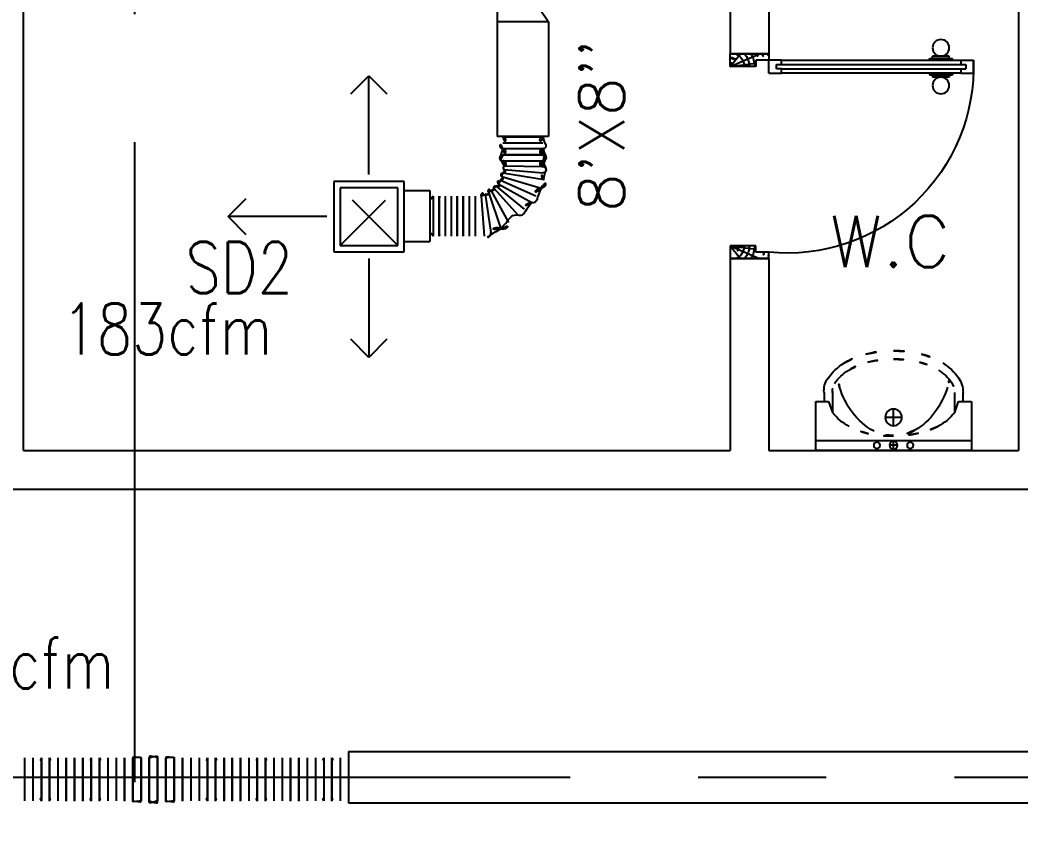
# Model space of a CAD drawing. Extents: x 417866230.2 to 417866327.8, y 43498045.5 to 43498135.4.
# Drawn here: x 417866270.148 to 417866274.053, y 43498110.931 to 43498114.079 of the extents above; entities that cross this region are included whole.
import ezdxf
from ezdxf.enums import TextEntityAlignment as Align

# ---------------------------------------------------------------- set-up
doc = ezdxf.new("R2010")
doc.units = 0
doc.header["$MEASUREMENT"] = 0
doc.linetypes.add('CENTERX2', pattern=[4, 2.5, -0.5, 0.5, -0.5])
doc.linetypes.add('HIDDEN', pattern=[0.375, 0.25, -0.125])
for name, color, linetype in [('AXES', 11, 'CENTERX2'), ('DOOR', 9, 'CONTINUOUS'), ('DUCT', 6, 'CONTINUOUS'), ('HAT', 12, 'CONTINUOUS'), ('M-AC-FLEX', 3, 'CONTINUOUS'), ('M-EGU.', 2, 'CONTINUOUS'), ('RM-NAME', 9, 'CONTINUOUS'), ('SCD', 2, 'CONTINUOUS'), ('SUNI-FUR', 9, 'CONTINUOUS'), ('WALL', 4, 'CONTINUOUS')]:
    doc.layers.add(name, color=color, linetype=linetype)
doc.styles.add('ROMANS', font='ROMANS.shx', dxfattribs={"width": 0.6})

# ---------------------------------------------------------------- blocks, each defined once
blk = doc.blocks.new('A$C3CD36B94')
at = {"layer": 'DOOR', "color": 0, "linetype": 'ByBlock'}
for p, q in [((105.9, 950.4), (55.9, 950.4)), ((55.9, 800.4), (55.9, 950.4)), ((105.9, 850.4), (105.9, 950.4)), ((805.9, 950.4), (855.9, 950.4)), ((805.9, 850.4), (805.9, 950.4)), ((855.9, 800.4), (855.9, 950.4)), ((855.9, 950.4), (855.9, 800.4)), ((80.9, 850.4), (105.9, 850.4)), ((80.9, 800.4), (80.9, 850.4)), ((830.9, 850.4), (805.9, 850.4)), ((830.9, 800.4), (830.9, 850.4)), ((55.9, 800.4), (80.9, 800.4)), ((130.9, 800.4), (80.9, 800.4)), ((80.9, 750.4), (80.9, 800.4)), ((130.9, 800.4), (130.9, 750.4)), ((855.9, 800.4), (830.9, 800.4)), ((97.9, 750.4), (80.9, 750.4)), ((113.9, 770.4), (97.9, 770.4)), ((97.9, 770.4), (97.9, 750.4)), ((113.9, 750.4), (113.9, 770.4)), ((130.9, 750.4), (113.9, 750.4)), ((64.7, 95.4), (64.7, 160.2)), ((73.7, 160.2), (64.7, 160.2)), ((73.7, 172.8), (73.7, 82.8)), ((80.9, 172.8), (73.7, 172.8)), ((73.7, 95.4), (73.7, 160.2)), ((130.9, 172.8), (138.1, 172.8)), ((138.1, 172.8), (138.1, 82.8)), ((138.1, 95.4), (138.1, 160.2)), ((138.1, 160.2), (147.1, 160.2)), ((147.1, 95.4), (147.1, 160.2)), ((73.7, 95.4), (64.7, 95.4)), ((80.9, 82.8), (73.7, 82.8)), ((130.9, 82.8), (138.1, 82.8)), ((138.1, 95.4), (147.1, 95.4)), ((80.9, 50.4), (80.9, 0.4)), ((80.9, 50.4), (97.9, 50.4)), ((97.9, 50.4), (97.9, 30.4)), ((113.9, 50.4), (113.9, 30.4)), ((113.9, 50.4), (130.9, 50.4)), ((130.9, 50.4), (130.9, 0.4)), ((130.9, 0.4), (80.9, 0.4)), ((80.9, 0.4), (130.9, 0.4)), ((97.9, 30.4), (113.9, 30.4))]:
    blk.add_line(p, q, dxfattribs=at)
at = {"layer": 'DOOR', "color": 9, "linetype": 'ByBlock'}
for p, q in [((105.9, 950.4), (55.9, 910.3)), ((105.9, 950.4), (55.9, 836.7)), ((105.9, 950.4), (92.6, 850.4)), ((805.9, 950.4), (819.3, 850.4)), ((805.9, 950.4), (855.9, 836.7)), ((805.9, 950.4), (855.9, 910.3))]:
    blk.add_line(p, q, dxfattribs=at)
at = {"layer": 'DOOR', "linetype": 'ByBlock'}
for p, q in [((80.9, 750.4), (80.9, 50.4)), ((97.9, 750.4), (97.9, 50.4)), ((113.9, 750.4), (113.9, 50.4)), ((130.9, 50.4), (130.9, 750.4))]:
    blk.add_line(p, q, dxfattribs=at)
at = {"layer": 'DOOR', "color": 0, "linetype": 'ByBlock'}
for centre in [(32.4, 127.8), (179.5, 127.8)]:
    blk.add_circle(centre, 32.4, dxfattribs=at)
at = {"layer": 'DOOR', "color": 9, "linetype": 'ByBlock'}
for centre, radius, start, end in [((105.9, 950.4), 34.4, 180, 270), ((105.9, 950.4), 14.4, 180, 270), ((805.9, 950.4), 34.4, 270, 0), ((805.9, 950.4), 14.4, 270, 0), ((105.9, 950.4), 54.4, 203.2074, 270), ((805.9, 950.4), 54.4, 270, 336.7926), ((105.9, 950.4), 74.4, 227.7764, 270), ((105.9, 950.4), 94.4, 238.0182, 270), ((805.9, 950.4), 74.4, 270, 312.2236), ((805.9, 950.4), 94.4, 270, 301.9818), ((105.9, 950.4), 114.4, 244.0838, 257.3774), ((105.9, 950.4), 134.4, 248.1598, 259.28), ((805.9, 950.4), 134.4, 280.72, 291.8402), ((105.9, 950.4), 154.4, 251.1053, 256.2858), ((805.9, 950.4), 154.4, 283.7142, 288.8947)]:
    blk.add_arc(centre, radius, start, end, dxfattribs=at)
at = {"layer": 'DOOR', "linetype": 'HIDDEN', "ltscale": 0.5}
blk.add_arc((105.9, 728.6), 728.6, 268.0335, 5.6617, dxfattribs=at)
blk = doc.blocks.new('RM1')
at = {"layer": 'RM-NAME', "style": 'ROMANS'}
for tag, p in [('ROOMNAME1', (0, 323.8)), ('ROOMNAME2', (0, 0))]:
    blk.add_attdef(tag, text='', height=200, dxfattribs=at).set_placement(p, align=Align.MIDDLE)
blk = doc.blocks.new('3')
at = {"layer": 'SUNI-FUR', "linetype": 'Continuous'}
for p, q in [((-0.3039, 0), (-0.3039, -0.1919)), ((0.3039, 0), (-0.3039, 0)), ((0.3039, -0.1919), (0.3039, 0)), ((0.3039, -0.039), (-0.3039, -0.039)), ((0.0156, -0.021), (-0.0155, -0.021)), ((0, -0.0055), (0, -0.0366)), ((0, -0.0975), (0, -0.1625)), ((-0.2537, -0.1919), (-0.2387, -0.1496)), ((-0.2389, -0.2275), (-0.2389, -0.15)), ((0.0325, -0.13), (-0.0325, -0.13)), ((0.2387, -0.1496), (0.2537, -0.1919)), ((0.2389, -0.15), (0.2389, -0.2275)), ((-0.3039, -0.1919), (-0.2537, -0.1919)), ((-0.2714, -0.2275), (-0.2714, -0.1919)), ((0.2537, -0.1919), (0.3039, -0.1919)), ((0.2714, -0.1919), (0.2714, -0.2275))]:
    blk.add_line(p, q, dxfattribs=at)
for centre, radius in [((-0.065, -0.021), 0.0124), ((0, -0.021), 0.0155), ((0.065, -0.021), 0.0124), ((0, -0.13), 0.0325)]:
    blk.add_circle(centre, radius, dxfattribs=at)
for centre, radius, start, end in [((-0.028, -0.3651), 0.3068, 103.0865, 118.1878), ((0.0537, -0.3121), 0.2697, 118.7422, 143.0578), ((-0.0078, -0.528), 0.4705, 89.0532, 100.9895), ((-0.012, -0.189), 0.1301, 84.8536, 119.4454), ((0.0031, -0.2275), 0.1682, 61.4441, 91.1678), ((0, -0.5271), 0.4694, 78.0637, 90), ((0.0338, -0.3673), 0.3061, 62.9623, 78.0637), ((-0.0851, -0.2667), 0.1932, 117.0377, 142.6695), ((-0.0403, -0.2967), 0.2498, 35.9608, 60.2764), ((0.0851, -0.2667), 0.1932, 37.3305, 62.9623), ((0.104, -0.3429), 0.3284, 144.0392, 163.2739), ((-0.104, -0.3429), 0.3284, 16.7261, 35.9608), ((-0.1911, -0.2352), 0.0807, 174.5539, 214.673), ((-0.1868, -0.2338), 0.0525, 173.0893, 213.2084), ((0.1708, -0.2275), 0.068, 325.327, 0), ((0.1708, -0.2275), 0.1005, 325.327, 0), ((-0.0828, -0.1603), 0.1798, 214.673, 239.0867), ((0.2045, -0.3731), 0.4333, 163.2739, 167.375), ((0.0893, -0.1711), 0.1672, 300.9133, 325.327), ((-0.2045, -0.3731), 0.4333, 12.7359, 16.7261), ((-0.0828, -0.1603), 0.2123, 214.673, 239.0867), ((0.0893, -0.1711), 0.1997, 300.9133, 325.327), ((-0.0354, -0.0811), 0.3046, 239.0867, 256.0699), ((-0.0354, -0.0811), 0.2721, 239.0867, 256.0699), ((0, 0.0617), 0.4192, 256.0699, 270), ((0, 0.0617), 0.4192, 270, 283.9301), ((0.0354, -0.0811), 0.2721, 283.9301, 300.9133), ((0.0354, -0.0811), 0.3046, 283.9301, 300.9133), ((0, 0.0617), 0.4517, 256.0699, 270), ((0, 0.0617), 0.4517, 270, 283.9301)]:
    blk.add_arc(centre, radius, start, end, dxfattribs=at)

msp = doc.modelspace()

# ---------------------------------------------------------------- linework, layer by layer
at = {"layer": 'AXES'}
for p, q in [((417866270.5969, 43498063.1021), (417866270.5969, 43498121.9221)), ((417866241.7969, 43498111.1221), (417866300.0369, 43498111.1221))]:
    msp.add_line(p, q, dxfattribs=at)
at = {"layer": 'DUCT'}
for p, q in [((417866272.0119, 43498115.237), (417866272.0119, 43498113.6247)), ((417866272.1369, 43498114.1841), (417866272.2119, 43498114.0719)), ((417866272.2119, 43498114.0719), (417866272.0119, 43498114.0719)), ((417866272.2119, 43498114.0719), (417866272.2119, 43498113.6247)), ((417866272.2119, 43498113.6247), (417866272.0119, 43498113.6247)), ((417866271.4317, 43498111.2221), (417866277.8441, 43498111.2221)), ((417866271.4317, 43498111.2221), (417866271.4317, 43498111.0221)), ((417866271.4317, 43498111.0221), (417866277.8441, 43498111.0221))]:
    msp.add_line(p, q, dxfattribs=at)
at = {"layer": 'M-AC-FLEX', "color": 11}
for p, q in [((417866272.0334, 43498113.623), (417866272.1905, 43498113.623)), ((417866272.0334, 43498113.5995), (417866272.1905, 43498113.5995)), ((417866272.1907, 43498113.5764), (417866272.0336, 43498113.5764)), ((417866272.0336, 43498113.553), (417866272.1907, 43498113.553)), ((417866272.1907, 43498113.553), (417866272.0336, 43498113.553)), ((417866272.0336, 43498113.5295), (417866272.1907, 43498113.5295)), ((417866272.0333, 43498113.4827), (417866272.1945, 43498113.4556)), ((417866272.0382, 43498113.495), (417866272.1907, 43498113.4826)), ((417866272.1907, 43498113.506), (417866272.0403, 43498113.5081)), ((417866272.0177, 43498113.4383), (417866272.1473, 43498113.3662)), ((417866272.0248, 43498113.4535), (417866272.1627, 43498113.3927)), ((417866272.0302, 43498113.4681), (417866272.1832, 43498113.4222)), ((417866271.9642, 43498113.3994), (417866271.9863, 43498113.2495)), ((417866271.9771, 43498113.4065), (417866272.0255, 43498113.2639)), ((417866271.9864, 43498113.4145), (417866272.0557, 43498113.2882)), ((417866271.9981, 43498113.4227), (417866272.0931, 43498113.3169)), ((417866272.0093, 43498113.4285), (417866272.1173, 43498113.3404)), ((417866271.7618, 43498113.3917), (417866271.7618, 43498113.2346)), ((417866271.7849, 43498113.3917), (417866271.7849, 43498113.2346)), ((417866271.7849, 43498113.3917), (417866271.7849, 43498113.2346)), ((417866271.7849, 43498113.2344), (417866271.7849, 43498113.3915)), ((417866271.7849, 43498113.2344), (417866271.7849, 43498113.3915)), ((417866271.8083, 43498113.3917), (417866271.8083, 43498113.2346)), ((417866271.8083, 43498113.3917), (417866271.8083, 43498113.2346)), ((417866271.8318, 43498113.3917), (417866271.8318, 43498113.2346)), ((417866271.8318, 43498113.3917), (417866271.8318, 43498113.2346)), ((417866271.8553, 43498113.3917), (417866271.8553, 43498113.2346)), ((417866271.8553, 43498113.2344), (417866271.8553, 43498113.3915)), ((417866271.8783, 43498113.3917), (417866271.8783, 43498113.2346)), ((417866271.8783, 43498113.2344), (417866271.8783, 43498113.3915)), ((417866271.9018, 43498113.3917), (417866271.9018, 43498113.2346)), ((417866271.9252, 43498113.3917), (417866271.9252, 43498113.2346)), ((417866271.9487, 43498113.3917), (417866271.9607, 43498113.2354)), ((417866270.1664, 43498111.197), (417866270.1664, 43498111.0289)), ((417866270.1664, 43498111.197), (417866270.1664, 43498111.0289)), ((417866270.199, 43498111.197), (417866270.199, 43498111.0289)), ((417866270.199, 43498111.197), (417866270.199, 43498111.0289)), ((417866270.2316, 43498111.197), (417866270.2316, 43498111.0289)), ((417866270.2316, 43498111.197), (417866270.2316, 43498111.0289)), ((417866270.2316, 43498111.0286), (417866270.2316, 43498111.1967)), ((417866270.2316, 43498111.0286), (417866270.2316, 43498111.1967)), ((417866270.2636, 43498111.197), (417866270.2636, 43498111.0289)), ((417866270.2636, 43498111.197), (417866270.2636, 43498111.0289)), ((417866270.2636, 43498111.0286), (417866270.2636, 43498111.1967)), ((417866270.2636, 43498111.0286), (417866270.2636, 43498111.1967)), ((417866270.2962, 43498111.197), (417866270.2962, 43498111.0289)), ((417866270.2962, 43498111.197), (417866270.2962, 43498111.0289)), ((417866270.3288, 43498111.197), (417866270.3288, 43498111.0289)), ((417866270.3288, 43498111.197), (417866270.3288, 43498111.0289)), ((417866270.3288, 43498111.197), (417866270.3288, 43498111.0289)), ((417866270.3288, 43498111.0286), (417866270.3288, 43498111.1967)), ((417866270.3614, 43498111.197), (417866270.3614, 43498111.0289)), ((417866270.3614, 43498111.197), (417866270.3614, 43498111.0289)), ((417866270.3614, 43498111.197), (417866270.3614, 43498111.0289)), ((417866270.3614, 43498111.0286), (417866270.3614, 43498111.1967)), ((417866270.3934, 43498111.197), (417866270.3934, 43498111.0289)), ((417866270.3934, 43498111.0286), (417866270.3934, 43498111.1967)), ((417866270.4266, 43498111.197), (417866270.4266, 43498111.0289)), ((417866270.4266, 43498111.197), (417866270.4266, 43498111.0289)), ((417866270.4266, 43498111.0286), (417866270.4266, 43498111.1967)), ((417866270.4266, 43498111.0286), (417866270.4266, 43498111.1967)), ((417866270.4586, 43498111.197), (417866270.4586, 43498111.0289)), ((417866270.4586, 43498111.197), (417866270.4586, 43498111.0289)), ((417866270.4586, 43498111.0286), (417866270.4586, 43498111.1967)), ((417866270.4586, 43498111.0286), (417866270.4586, 43498111.1967)), ((417866270.4912, 43498111.197), (417866270.4912, 43498111.0289)), ((417866270.4912, 43498111.197), (417866270.4912, 43498111.0289)), ((417866270.5237, 43498111.197), (417866270.5237, 43498111.0289)), ((417866270.5237, 43498111.197), (417866270.5237, 43498111.0289)), ((417866270.5563, 43498111.197), (417866270.5563, 43498111.0289)), ((417866270.5563, 43498111.197), (417866270.5563, 43498111.0289)), ((417866270.5563, 43498111.0286), (417866270.5563, 43498111.1967)), ((417866270.5563, 43498111.0286), (417866270.5563, 43498111.1967)), ((417866270.5884, 43498111.197), (417866270.5884, 43498111.0289)), ((417866270.5884, 43498111.197), (417866270.5884, 43498111.0289)), ((417866270.5884, 43498111.0286), (417866270.5884, 43498111.1967)), ((417866270.5884, 43498111.0286), (417866270.5884, 43498111.1967)), ((417866270.6209, 43498111.197), (417866270.6209, 43498111.0289)), ((417866270.6209, 43498111.197), (417866270.6209, 43498111.0289)), ((417866270.6209, 43498111.0286), (417866270.6209, 43498111.1967)), ((417866270.6209, 43498111.0286), (417866270.6209, 43498111.1967)), ((417866270.653, 43498111.197), (417866270.653, 43498111.0289)), ((417866270.653, 43498111.197), (417866270.653, 43498111.0289)), ((417866270.653, 43498111.0286), (417866270.653, 43498111.1967)), ((417866270.653, 43498111.0286), (417866270.653, 43498111.1967)), ((417866270.6855, 43498111.197), (417866270.6855, 43498111.0289)), ((417866270.6855, 43498111.197), (417866270.6855, 43498111.0289)), ((417866270.6856, 43498111.0286), (417866270.6856, 43498111.1967)), ((417866270.6856, 43498111.0286), (417866270.6856, 43498111.1967)), ((417866270.7176, 43498111.197), (417866270.7176, 43498111.0289)), ((417866270.7176, 43498111.197), (417866270.7176, 43498111.0289)), ((417866270.7176, 43498111.0286), (417866270.7176, 43498111.1967)), ((417866270.7176, 43498111.0286), (417866270.7176, 43498111.1967)), ((417866270.7502, 43498111.197), (417866270.7502, 43498111.0289)), ((417866270.7502, 43498111.197), (417866270.7502, 43498111.0289)), ((417866270.7502, 43498111.0286), (417866270.7502, 43498111.1967)), ((417866270.7502, 43498111.0286), (417866270.7502, 43498111.1967)), ((417866270.7822, 43498111.197), (417866270.7822, 43498111.0289)), ((417866270.7822, 43498111.197), (417866270.7822, 43498111.0289)), ((417866270.7822, 43498111.0286), (417866270.7822, 43498111.1967)), ((417866270.7822, 43498111.0286), (417866270.7822, 43498111.1967)), ((417866270.8148, 43498111.197), (417866270.8148, 43498111.0289)), ((417866270.8148, 43498111.197), (417866270.8148, 43498111.0289)), ((417866270.8474, 43498111.197), (417866270.8474, 43498111.0289)), ((417866270.8474, 43498111.197), (417866270.8474, 43498111.0289)), ((417866270.8799, 43498111.197), (417866270.8799, 43498111.0289)), ((417866270.8799, 43498111.197), (417866270.8799, 43498111.0289)), ((417866270.8799, 43498111.0286), (417866270.8799, 43498111.1967)), ((417866270.8799, 43498111.0286), (417866270.8799, 43498111.1967)), ((417866270.912, 43498111.197), (417866270.912, 43498111.0289)), ((417866270.912, 43498111.197), (417866270.912, 43498111.0289)), ((417866270.912, 43498111.0286), (417866270.912, 43498111.1967)), ((417866270.912, 43498111.0286), (417866270.912, 43498111.1967)), ((417866270.9451, 43498111.197), (417866270.9451, 43498111.0289)), ((417866270.9451, 43498111.0286), (417866270.9451, 43498111.1967)), ((417866270.9771, 43498111.197), (417866270.9771, 43498111.0289)), ((417866270.9771, 43498111.197), (417866270.9771, 43498111.0289)), ((417866270.9771, 43498111.197), (417866270.9771, 43498111.0289)), ((417866270.9771, 43498111.0286), (417866270.9771, 43498111.1967)), ((417866271.0097, 43498111.197), (417866271.0097, 43498111.0289)), ((417866271.0097, 43498111.197), (417866271.0097, 43498111.0289)), ((417866271.0097, 43498111.197), (417866271.0097, 43498111.0289)), ((417866271.0097, 43498111.0286), (417866271.0097, 43498111.1967)), ((417866271.0423, 43498111.197), (417866271.0423, 43498111.0289)), ((417866271.0423, 43498111.197), (417866271.0423, 43498111.0289)), ((417866271.0749, 43498111.197), (417866271.0749, 43498111.0289)), ((417866271.0749, 43498111.197), (417866271.0749, 43498111.0289)), ((417866271.0749, 43498111.0286), (417866271.0749, 43498111.1967)), ((417866271.0749, 43498111.0286), (417866271.0749, 43498111.1967)), ((417866271.1069, 43498111.197), (417866271.1069, 43498111.0289)), ((417866271.1069, 43498111.197), (417866271.1069, 43498111.0289)), ((417866271.1069, 43498111.0286), (417866271.1069, 43498111.1967)), ((417866271.1069, 43498111.0286), (417866271.1069, 43498111.1967)), ((417866271.1395, 43498111.197), (417866271.1395, 43498111.0289)), ((417866271.1395, 43498111.197), (417866271.1395, 43498111.0289)), ((417866271.1721, 43498111.197), (417866271.1721, 43498111.0289)), ((417866271.1721, 43498111.197), (417866271.1721, 43498111.0289)), ((417866271.2047, 43498111.197), (417866271.2047, 43498111.0289)), ((417866271.2047, 43498111.197), (417866271.2047, 43498111.0289)), ((417866271.2047, 43498111.0286), (417866271.2047, 43498111.1967)), ((417866271.2047, 43498111.0286), (417866271.2047, 43498111.1967)), ((417866271.2367, 43498111.197), (417866271.2367, 43498111.0289)), ((417866271.2367, 43498111.197), (417866271.2367, 43498111.0289)), ((417866271.2367, 43498111.0286), (417866271.2367, 43498111.1967)), ((417866271.2367, 43498111.0286), (417866271.2367, 43498111.1967)), ((417866271.2693, 43498111.197), (417866271.2693, 43498111.0289)), ((417866271.2693, 43498111.197), (417866271.2693, 43498111.0289)), ((417866271.3019, 43498111.197), (417866271.3019, 43498111.0289)), ((417866271.3019, 43498111.197), (417866271.3019, 43498111.0289)), ((417866271.3345, 43498111.197), (417866271.3345, 43498111.0289)), ((417866271.3665, 43498111.197), (417866271.3665, 43498111.0289)), ((417866271.3665, 43498111.197), (417866271.3665, 43498111.0289)), ((417866271.3665, 43498111.0286), (417866271.3665, 43498111.1967)), ((417866271.3665, 43498111.0286), (417866271.3665, 43498111.1967)), ((417866271.3991, 43498111.197), (417866271.3991, 43498111.0289)), ((417866271.3991, 43498111.197), (417866271.3991, 43498111.0289)), ((417866271.4317, 43498111.197), (417866271.4317, 43498111.0289)), ((417866271.4317, 43498111.197), (417866271.4317, 43498111.0289))]:
    msp.add_line(p, q, dxfattribs=at)
at = {"layer": 'M-AC-FLEX'}
for points in [[(417866272.0336, 43498113.5764, -0.999838), (417866272.0332, 43498113.5995)], [(417866272.0335, 43498113.623, -0.998049), (417866272.0334, 43498113.5995, 0.008922), (417866272.033, 43498113.5995)], [(417866272.1904, 43498113.623, 0.998049), (417866272.1905, 43498113.5995, -1.018005), (417866272.1905, 43498113.5764)], [(417866272.0336, 43498113.5764, -1), (417866272.0336, 43498113.553, 1), (417866272.0336, 43498113.5295)], [(417866272.0403, 43498113.5081, 0.736653), (417866272.0336, 43498113.5295, -1), (417866272.0336, 43498113.553)], [(417866272.0336, 43498113.553, 1), (417866272.0336, 43498113.5295)], [(417866272.0332, 43498113.5764, 0.004461), (417866272.0334, 43498113.5764)], [(417866272.1907, 43498113.553, -1), (417866272.1907, 43498113.5764)], [(417866272.1907, 43498113.5764, 1), (417866272.1907, 43498113.553, -1), (417866272.1907, 43498113.5295)], [(417866272.1907, 43498113.506, -1), (417866272.1907, 43498113.5295, 1), (417866272.1907, 43498113.553)], [(417866272.1907, 43498113.553, -1), (417866272.1907, 43498113.5295)], [(417866272.1907, 43498113.5295, 1), (417866272.1907, 43498113.553)], [(417866272.0336, 43498113.5295, -0.606794), (417866272.0433, 43498113.5111, -0.606794)], [(417866272.1907, 43498113.5295, 1), (417866272.1907, 43498113.506, -1), (417866272.1907, 43498113.4826)], [(417866272.1907, 43498113.5295, 0.606794), (417866272.181, 43498113.5111, 0.606794)], [(417866272.0286, 43498113.469, -0.78893), (417866272.034, 43498113.4826, 1.030272), (417866272.0382, 43498113.495)], [(417866272.0382, 43498113.495, -0.635837), (417866272.0403, 43498113.5081, -0.724161)], [(417866272.1943, 43498113.4557, -0.575939), (417866272.1907, 43498113.4826, 1), (417866272.1907, 43498113.506)], [(417866271.9974, 43498113.424, -0.698197), (417866272.0093, 43498113.4285, 1.180405), (417866272.0177, 43498113.4383)], [(417866272.0177, 43498113.4383, -0.850272), (417866272.0217, 43498113.454, 1.072461), (417866272.0286, 43498113.469)], [(417866272.1832, 43498113.4222, 0.665042), (417866272.1945, 43498113.4556)], [(417866271.7618, 43498113.3912, 0.00451), (417866271.7618, 43498113.3915, -1.018005), (417866271.7849, 43498113.3915)], [(417866271.7849, 43498113.3912, -0.00451), (417866271.7849, 43498113.3915, 1.018005), (417866271.7618, 43498113.3915)], [(417866271.7849, 43498113.3917, 1), (417866271.8083, 43498113.3917, -1), (417866271.8318, 43498113.3917)], [(417866271.8083, 43498113.3917, -1), (417866271.8318, 43498113.3917)], [(417866271.8553, 43498113.3917, -1), (417866271.8318, 43498113.3917, 1), (417866271.8083, 43498113.3917)], [(417866271.8318, 43498113.3917, 1), (417866271.8083, 43498113.3917)], [(417866271.8783, 43498113.3912, -0.00451), (417866271.8783, 43498113.3915, 1.018005), (417866271.8553, 43498113.3915)], [(417866271.8783, 43498113.3917, 1), (417866271.9018, 43498113.3917, -1), (417866271.9252, 43498113.3917)], [(417866271.9252, 43498113.3917, 1), (417866271.9018, 43498113.3917)], [(417866271.9487, 43498113.3914, -0.879519), (417866271.9642, 43498113.3994, 1.034976), (417866271.9771, 43498113.4065)], [(417866271.9771, 43498113.4065, -1.125229), (417866271.9864, 43498113.4145, 1.12511), (417866271.9974, 43498113.424, 0.893954)], [(417866272.1832, 43498113.4222, 0.652763), (417866272.1627, 43498113.3927, -0.764077), (417866272.1473, 43498113.3662, 0.428567), (417866272.1173, 43498113.3404, -0.696093), (417866272.0931, 43498113.3169)], [(417866271.7482, 43498113.3801, 0.463432), (417866271.7618, 43498113.3917)], [(417866271.7618, 43498113.3917, -0.463432), (417866271.7482, 43498113.3801, -0.463432)], [(417866271.7618, 43498113.3917, -0.412332), (417866271.7502, 43498113.3799, -0.412332)], [(417866271.8083, 43498113.3917, -1), (417866271.7849, 43498113.3917)], [(417866271.7849, 43498113.3917, 0.412332), (417866271.7965, 43498113.3799, 0.412332)], [(417866271.8318, 43498113.3917, 1), (417866271.8553, 43498113.3917)], [(417866271.9018, 43498113.3917, -1), (417866271.8783, 43498113.3917)], [(417866271.9252, 43498113.3917, 0.987495), (417866271.9487, 43498113.3914, 0.606794)], [(417866272.0255, 43498113.2639, 0.604437), (417866272.0557, 43498113.2882, -0.497993), (417866272.0931, 43498113.3169)], [(417866271.7618, 43498113.2346, 0.463432), (417866271.7482, 43498113.2462, 0.463432)], [(417866271.7618, 43498113.2346, 0.412332), (417866271.7502, 43498113.2464, 0.412332)], [(417866271.7849, 43498113.2346, -1), (417866271.8083, 43498113.2346, 1), (417866271.8318, 43498113.2346)], [(417866271.7849, 43498113.2346, -0.412332), (417866271.7965, 43498113.2464, -0.412332)], [(417866271.8553, 43498113.2346, 1), (417866271.8318, 43498113.2346, -1), (417866271.8083, 43498113.2346)], [(417866271.8783, 43498113.2346, -1), (417866271.9018, 43498113.2346, 1), (417866271.9252, 43498113.2346)], [(417866271.9607, 43498113.2354, 0.661578), (417866271.9252, 43498113.2346, -1), (417866271.9018, 43498113.2346)], [(417866272.0256, 43498113.2635, 0.562442), (417866271.9863, 43498113.2495, -0.803591), (417866271.9607, 43498113.2354)], [(417866271.7618, 43498113.2346, 0.999838), (417866271.7849, 43498113.2342)], [(417866271.7849, 43498113.2346, -0.999838), (417866271.7618, 43498113.2342)], [(417866271.7618, 43498113.2346, -0.00451), (417866271.7618, 43498113.2344, 0.008922), (417866271.7618, 43498113.234)], [(417866271.7849, 43498113.2346, -0.999838), (417866271.7618, 43498113.2342)], [(417866271.7618, 43498113.2346, 0.999838), (417866271.7849, 43498113.2342)], [(417866271.7618, 43498113.2342, -0.004461), (417866271.7618, 43498113.2344)], [(417866271.7618, 43498113.2344, 0.008922), (417866271.7618, 43498113.234)], [(417866271.7618, 43498113.2342, -0.004461), (417866271.7618, 43498113.2344)], [(417866271.7849, 43498113.2346, 0.00451), (417866271.7849, 43498113.2344, -0.008922), (417866271.7849, 43498113.234)], [(417866271.7849, 43498113.2342, 0.004461), (417866271.7849, 43498113.2344)], [(417866271.7849, 43498113.2342, 0.004461), (417866271.7849, 43498113.2344)], [(417866271.7849, 43498113.2344, -0.008922), (417866271.7849, 43498113.234)], [(417866271.8553, 43498113.2346, -0.00451), (417866271.8553, 43498113.2344, 0.008922), (417866271.8553, 43498113.234)], [(417866271.8783, 43498113.2346, -0.999838), (417866271.8553, 43498113.2342)], [(417866271.8553, 43498113.2346, 0.999838), (417866271.8783, 43498113.2342)], [(417866271.8553, 43498113.2342, -0.004461), (417866271.8553, 43498113.2344)], [(417866271.8783, 43498113.2342, 0.004461), (417866271.8783, 43498113.2344)], [(417866271.8783, 43498113.2344, -0.008922), (417866271.8783, 43498113.234)], [(417866270.1338, 43498111.197, 1), (417866270.1664, 43498111.197, -1), (417866270.199, 43498111.197)], [(417866270.199, 43498111.197, 1), (417866270.1664, 43498111.197)], [(417866270.1664, 43498111.197, -1), (417866270.199, 43498111.197)], [(417866270.2316, 43498111.197, -1), (417866270.199, 43498111.197, 1), (417866270.1664, 43498111.197)], [(417866270.2316, 43498111.1964, 0.00451), (417866270.2316, 43498111.1967, -1.018005), (417866270.2636, 43498111.1967)], [(417866270.2636, 43498111.1964, -0.00451), (417866270.2636, 43498111.1967, 1.018005), (417866270.2316, 43498111.1967)], [(417866270.2636, 43498111.197, 1), (417866270.2962, 43498111.197, -1), (417866270.3288, 43498111.197)], [(417866270.2962, 43498111.197, -1), (417866270.3288, 43498111.197)], [(417866270.3614, 43498111.197, -1), (417866270.3288, 43498111.197, 1), (417866270.2962, 43498111.197)], [(417866270.3288, 43498111.197, 1), (417866270.2962, 43498111.197)], [(417866270.2968, 43498111.1964, 0.00451), (417866270.2968, 43498111.1967, -1.018005), (417866270.3288, 43498111.1967)], [(417866270.3288, 43498111.197, 1), (417866270.3614, 43498111.197, -1), (417866270.394, 43498111.197)], [(417866270.394, 43498111.197, 1), (417866270.3614, 43498111.197)], [(417866270.3614, 43498111.197, -1), (417866270.394, 43498111.197)], [(417866270.4266, 43498111.197, -1), (417866270.394, 43498111.197, 1), (417866270.3614, 43498111.197)], [(417866270.3934, 43498111.1964, -0.00451), (417866270.3934, 43498111.1967, 1.018005), (417866270.3614, 43498111.1967)], [(417866270.4586, 43498111.1964, -0.00451), (417866270.4586, 43498111.1967, 1.018005), (417866270.4266, 43498111.1967)], [(417866270.4266, 43498111.1964, 0.00451), (417866270.4266, 43498111.1967, -1.018005), (417866270.4586, 43498111.1967)], [(417866270.4586, 43498111.197, 1), (417866270.4912, 43498111.197, -1), (417866270.5237, 43498111.197)], [(417866270.4912, 43498111.197, -1), (417866270.5237, 43498111.197)], [(417866270.5563, 43498111.197, -1), (417866270.5237, 43498111.197, 1), (417866270.4912, 43498111.197)], [(417866270.5237, 43498111.197, 1), (417866270.4912, 43498111.197)], [(417866270.5563, 43498111.1964, 0.00451), (417866270.5563, 43498111.1967, -1.018005), (417866270.5884, 43498111.1967)], [(417866270.5884, 43498111.1964, -0.00451), (417866270.5884, 43498111.1967, 1.018005), (417866270.5563, 43498111.1967)], [(417866270.653, 43498111.1964, -0.00451), (417866270.653, 43498111.1967, 1.018005), (417866270.6209, 43498111.1967)], [(417866270.6209, 43498111.1964, 0.00451), (417866270.6209, 43498111.1967, -1.018005), (417866270.653, 43498111.1967)], [(417866270.6855, 43498111.197, -1), (417866270.653, 43498111.197, 0.286022), (417866270.6439, 43498111.2116, 0.286022)], [(417866270.653, 43498111.197, 1), (417866270.6855, 43498111.197, -0.286022), (417866270.6947, 43498111.2116, -0.286022)], [(417866270.6855, 43498111.1964, 0.00451), (417866270.6856, 43498111.1967, -1.018005), (417866270.7176, 43498111.1967)], [(417866270.7176, 43498111.1964, -0.00451), (417866270.7176, 43498111.1967, 1.018005), (417866270.6856, 43498111.1967)], [(417866270.7822, 43498111.1964, -0.00451), (417866270.7822, 43498111.1967, 1.018005), (417866270.7502, 43498111.1967)], [(417866270.7502, 43498111.1964, 0.00451), (417866270.7502, 43498111.1967, -1.018005), (417866270.7822, 43498111.1967)], [(417866270.7822, 43498111.197, 1), (417866270.8148, 43498111.197, -1), (417866270.8474, 43498111.197)], [(417866270.8474, 43498111.197, 1), (417866270.8148, 43498111.197)], [(417866270.8148, 43498111.197, -1), (417866270.8474, 43498111.197)], [(417866270.8799, 43498111.197, -1), (417866270.8474, 43498111.197, 1), (417866270.8148, 43498111.197)], [(417866270.8799, 43498111.1964, 0.00451), (417866270.8799, 43498111.1967, -1.018005), (417866270.912, 43498111.1967)], [(417866270.912, 43498111.1964, -0.00451), (417866270.912, 43498111.1967, 1.018005), (417866270.8799, 43498111.1967)], [(417866270.912, 43498111.197, 1), (417866270.9445, 43498111.197, -1), (417866270.9771, 43498111.197)], [(417866270.9445, 43498111.197, -1), (417866270.9771, 43498111.197)], [(417866271.0097, 43498111.197, -1), (417866270.9771, 43498111.197, 1), (417866270.9445, 43498111.197)], [(417866270.9771, 43498111.197, 1), (417866270.9445, 43498111.197)], [(417866270.9451, 43498111.1964, 0.00451), (417866270.9451, 43498111.1967, -1.018005), (417866270.9771, 43498111.1967)], [(417866270.9771, 43498111.197, 1), (417866271.0097, 43498111.197, -1), (417866271.0423, 43498111.197)], [(417866271.0423, 43498111.197, 1), (417866271.0097, 43498111.197)], [(417866271.0097, 43498111.197, -1), (417866271.0423, 43498111.197)], [(417866271.0749, 43498111.197, -1), (417866271.0423, 43498111.197, 1), (417866271.0097, 43498111.197)], [(417866271.0417, 43498111.1964, -0.00451), (417866271.0417, 43498111.1967, 1.018005), (417866271.0097, 43498111.1967)], [(417866271.1069, 43498111.1964, -0.00451), (417866271.1069, 43498111.1967, 1.018005), (417866271.0749, 43498111.1967)], [(417866271.0749, 43498111.1964, 0.00451), (417866271.0749, 43498111.1967, -1.018005), (417866271.1069, 43498111.1967)], [(417866271.1069, 43498111.197, 1), (417866271.1395, 43498111.197, -1), (417866271.1721, 43498111.197)], [(417866271.1395, 43498111.197, -1), (417866271.1721, 43498111.197)], [(417866271.2047, 43498111.197, -1), (417866271.1721, 43498111.197, 1), (417866271.1395, 43498111.197)], [(417866271.1721, 43498111.197, 1), (417866271.1395, 43498111.197)], [(417866271.2047, 43498111.1964, 0.00451), (417866271.2047, 43498111.1967, -1.018005), (417866271.2367, 43498111.1967)], [(417866271.2367, 43498111.1964, -0.00451), (417866271.2367, 43498111.1967, 1.018005), (417866271.2047, 43498111.1967)], [(417866271.2367, 43498111.197, 1), (417866271.2693, 43498111.197, -1), (417866271.3019, 43498111.197)], [(417866271.3019, 43498111.197, 1), (417866271.2693, 43498111.197)], [(417866271.2693, 43498111.197, -1), (417866271.3019, 43498111.197)], [(417866271.3345, 43498111.197, -1), (417866271.3019, 43498111.197, 1), (417866271.2693, 43498111.197)], [(417866271.3345, 43498111.1964, 0.00451), (417866271.3345, 43498111.1967, -1.018005), (417866271.3665, 43498111.1967)], [(417866271.3665, 43498111.1964, -0.00451), (417866271.3665, 43498111.1967, 1.018005), (417866271.3345, 43498111.1967)], [(417866271.3665, 43498111.197, 1), (417866271.3991, 43498111.197, -1), (417866271.4317, 43498111.197)], [(417866271.3991, 43498111.197, -1), (417866271.4317, 43498111.197)], [(417866271.4317, 43498111.197, 1), (417866271.3991, 43498111.197)], [(417866270.1664, 43498111.197, -1), (417866270.1338, 43498111.197)], [(417866270.199, 43498111.197, 1), (417866270.2316, 43498111.197)], [(417866270.2316, 43498111.197, -0.412332), (417866270.2154, 43498111.1807, -0.412332)], [(417866270.2962, 43498111.197, -1), (417866270.2636, 43498111.197)], [(417866270.2636, 43498111.197, 0.412332), (417866270.2798, 43498111.1807, 0.412332)], [(417866270.3288, 43498111.197, 1), (417866270.3614, 43498111.197)], [(417866270.3614, 43498111.197, -1), (417866270.3288, 43498111.197)], [(417866270.394, 43498111.197, 1), (417866270.4266, 43498111.197)], [(417866270.4266, 43498111.197, -0.412332), (417866270.4104, 43498111.1807, -0.412332)], [(417866270.4586, 43498111.197, 0.412332), (417866270.4748, 43498111.1807, 0.412332)], [(417866270.4912, 43498111.197, -1), (417866270.4586, 43498111.197)], [(417866270.5237, 43498111.197, 1), (417866270.5563, 43498111.197)], [(417866270.6209, 43498111.197, -1), (417866270.5884, 43498111.197, 0.12762), (417866270.5863, 43498111.2049, 0.12762)], [(417866270.5884, 43498111.197, 1), (417866270.6209, 43498111.197, -0.12762), (417866270.623, 43498111.2049, -0.12762)], [(417866270.6209, 43498111.197, -1), (417866270.5884, 43498111.197)], [(417866270.5884, 43498111.197, 1), (417866270.6209, 43498111.197)], [(417866270.6855, 43498111.197, -1), (417866270.653, 43498111.197)], [(417866270.653, 43498111.197, 1), (417866270.6855, 43498111.197)], [(417866270.7502, 43498111.197, -1), (417866270.7176, 43498111.197, 0.12762), (417866270.7155, 43498111.2049, 0.12762)], [(417866270.7176, 43498111.197, 1), (417866270.7502, 43498111.197, -0.12762), (417866270.7522, 43498111.2049, -0.12762)], [(417866270.7176, 43498111.197, 1), (417866270.7502, 43498111.197)], [(417866270.7502, 43498111.197, -1), (417866270.7176, 43498111.197)], [(417866270.8148, 43498111.197, -1), (417866270.7822, 43498111.197)], [(417866270.8474, 43498111.197, 1), (417866270.8799, 43498111.197)], [(417866270.8799, 43498111.197, -0.412332), (417866270.8637, 43498111.1807, -0.412332)], [(417866270.9445, 43498111.197, -1), (417866270.912, 43498111.197)], [(417866270.912, 43498111.197, 0.412332), (417866270.9281, 43498111.1807, 0.412332)], [(417866271.0097, 43498111.197, -1), (417866270.9771, 43498111.197)], [(417866270.9771, 43498111.197, 1), (417866271.0097, 43498111.197)], [(417866271.0423, 43498111.197, 1), (417866271.0749, 43498111.197)], [(417866271.0749, 43498111.197, -0.412332), (417866271.0587, 43498111.1807, -0.412332)], [(417866271.1069, 43498111.197, 0.412332), (417866271.1231, 43498111.1807, 0.412332)], [(417866271.1395, 43498111.197, -1), (417866271.1069, 43498111.197)], [(417866271.1721, 43498111.197, 1), (417866271.2047, 43498111.197)], [(417866271.2693, 43498111.197, -1), (417866271.2367, 43498111.197)], [(417866271.3019, 43498111.197, 1), (417866271.3345, 43498111.197)], [(417866271.3345, 43498111.197, -0.412332), (417866271.3183, 43498111.1807, -0.412332)], [(417866271.3991, 43498111.197, -1), (417866271.3665, 43498111.197)], [(417866271.3665, 43498111.197, 0.412332), (417866271.3827, 43498111.1807, 0.412332)], [(417866270.1338, 43498111.0289, -1), (417866270.1664, 43498111.0289, 1), (417866270.199, 43498111.0289)], [(417866270.2316, 43498111.0289, 1), (417866270.199, 43498111.0289, -1), (417866270.1664, 43498111.0289)], [(417866270.2316, 43498111.0289, 0.412332), (417866270.2154, 43498111.0452, 0.412332)], [(417866270.2316, 43498111.0289, 0.999838), (417866270.2636, 43498111.0283)], [(417866270.2636, 43498111.0289, -0.999838), (417866270.2316, 43498111.0283)], [(417866270.2316, 43498111.0289, -0.00451), (417866270.2316, 43498111.0286, 0.008922), (417866270.2316, 43498111.0281)], [(417866270.2636, 43498111.0289, -0.999838), (417866270.2316, 43498111.0283)], [(417866270.2316, 43498111.0289, 0.999838), (417866270.2636, 43498111.0283)], [(417866270.2316, 43498111.0283, -0.004461), (417866270.2316, 43498111.0286)], [(417866270.2316, 43498111.0286, 0.008922), (417866270.2316, 43498111.0281)], [(417866270.2316, 43498111.0283, -0.004461), (417866270.2316, 43498111.0286)], [(417866270.2636, 43498111.0289, -1), (417866270.2962, 43498111.0289, 1), (417866270.3288, 43498111.0289)], [(417866270.2636, 43498111.0289, -0.412332), (417866270.2798, 43498111.0452, -0.412332)], [(417866270.2636, 43498111.0289, 0.00451), (417866270.2636, 43498111.0286, -0.008922), (417866270.2636, 43498111.0281)], [(417866270.2636, 43498111.0283, 0.004461), (417866270.2636, 43498111.0286)], [(417866270.2636, 43498111.0283, 0.004461), (417866270.2636, 43498111.0286)], [(417866270.2636, 43498111.0286, -0.008922), (417866270.2636, 43498111.0281)], [(417866270.3614, 43498111.0289, 1), (417866270.3288, 43498111.0289, -1), (417866270.2962, 43498111.0289)], [(417866270.2968, 43498111.0289, 0.999838), (417866270.3288, 43498111.0283)], [(417866270.3288, 43498111.0289, -0.999838), (417866270.2968, 43498111.0283)], [(417866270.2968, 43498111.0283, -0.004461), (417866270.2968, 43498111.0286)], [(417866270.2968, 43498111.0286, 0.008922), (417866270.2968, 43498111.0281)], [(417866270.3288, 43498111.0289, -1), (417866270.3614, 43498111.0289, 1), (417866270.394, 43498111.0289)], [(417866270.3288, 43498111.0289, 0.00451), (417866270.3288, 43498111.0286, -0.008922), (417866270.3288, 43498111.0281)], [(417866270.3288, 43498111.0283, 0.004461), (417866270.3288, 43498111.0286)], [(417866270.4266, 43498111.0289, 1), (417866270.394, 43498111.0289, -1), (417866270.3614, 43498111.0289)], [(417866270.3614, 43498111.0289, -0.00451), (417866270.3614, 43498111.0286, 0.008922), (417866270.3614, 43498111.0281)], [(417866270.3934, 43498111.0289, -0.999838), (417866270.3614, 43498111.0283)], [(417866270.3614, 43498111.0289, 0.999838), (417866270.3934, 43498111.0283)], [(417866270.3614, 43498111.0283, -0.004461), (417866270.3614, 43498111.0286)], [(417866270.3934, 43498111.0283, 0.004461), (417866270.3934, 43498111.0286)], [(417866270.3934, 43498111.0286, -0.008922), (417866270.3934, 43498111.0281)], [(417866270.4266, 43498111.0289, 0.412332), (417866270.4104, 43498111.0452, 0.412332)], [(417866270.4266, 43498111.0289, -0.00451), (417866270.4266, 43498111.0286, 0.008922), (417866270.4266, 43498111.0281)], [(417866270.4586, 43498111.0289, -0.999838), (417866270.4266, 43498111.0283)], [(417866270.4266, 43498111.0289, 0.999838), (417866270.4586, 43498111.0283)], [(417866270.4266, 43498111.0289, 0.999838), (417866270.4586, 43498111.0283)], [(417866270.4586, 43498111.0289, -0.999838), (417866270.4266, 43498111.0283)], [(417866270.4266, 43498111.0283, -0.004461), (417866270.4266, 43498111.0286)], [(417866270.4266, 43498111.0283, -0.004461), (417866270.4266, 43498111.0286)], [(417866270.4266, 43498111.0286, 0.008922), (417866270.4266, 43498111.0281)], [(417866270.4586, 43498111.0289, -0.412332), (417866270.4748, 43498111.0452, -0.412332)], [(417866270.4586, 43498111.0289, -1), (417866270.4912, 43498111.0289, 1), (417866270.5237, 43498111.0289)], [(417866270.4586, 43498111.0289, 0.00451), (417866270.4586, 43498111.0286, -0.008922), (417866270.4586, 43498111.0281)], [(417866270.4586, 43498111.0283, 0.004461), (417866270.4586, 43498111.0286)], [(417866270.4586, 43498111.0286, -0.008922), (417866270.4586, 43498111.0281)], [(417866270.4586, 43498111.0283, 0.004461), (417866270.4586, 43498111.0286)], [(417866270.5563, 43498111.0289, 1), (417866270.5237, 43498111.0289, -1), (417866270.4912, 43498111.0289)], [(417866270.5563, 43498111.0289, 0.999838), (417866270.5884, 43498111.0283)], [(417866270.5884, 43498111.0289, -0.999838), (417866270.5563, 43498111.0283)], [(417866270.5563, 43498111.0289, -0.00451), (417866270.5563, 43498111.0286, 0.008922), (417866270.5563, 43498111.0281)], [(417866270.5884, 43498111.0289, -0.999838), (417866270.5563, 43498111.0283)], [(417866270.5563, 43498111.0289, 0.999838), (417866270.5884, 43498111.0283)], [(417866270.5563, 43498111.0283, -0.004461), (417866270.5563, 43498111.0286)], [(417866270.5563, 43498111.0286, 0.008922), (417866270.5563, 43498111.0281)], [(417866270.5563, 43498111.0283, -0.004461), (417866270.5563, 43498111.0286)], [(417866270.6209, 43498111.0289, 1), (417866270.5884, 43498111.0289, -0.12762), (417866270.5863, 43498111.021, -0.12762)], [(417866270.5884, 43498111.0289, -1), (417866270.6209, 43498111.0289, 0.12762), (417866270.623, 43498111.021, 0.12762)], [(417866270.5884, 43498111.0289, 0.00451), (417866270.5884, 43498111.0286, -0.008922), (417866270.5884, 43498111.0281)], [(417866270.5884, 43498111.0283, 0.004461), (417866270.5884, 43498111.0286)], [(417866270.5884, 43498111.0283, 0.004461), (417866270.5884, 43498111.0286)], [(417866270.5884, 43498111.0286, -0.008922), (417866270.5884, 43498111.0281)], [(417866270.6209, 43498111.0289, -0.00451), (417866270.6209, 43498111.0286, 0.008922), (417866270.6209, 43498111.0281)], [(417866270.653, 43498111.0289, -0.999838), (417866270.6209, 43498111.0283)], [(417866270.6209, 43498111.0289, 0.999838), (417866270.653, 43498111.0283)], [(417866270.6209, 43498111.0289, 0.999838), (417866270.653, 43498111.0283)], [(417866270.653, 43498111.0289, -0.999838), (417866270.6209, 43498111.0283)], [(417866270.6209, 43498111.0283, -0.004461), (417866270.6209, 43498111.0286)], [(417866270.6209, 43498111.0283, -0.004461), (417866270.6209, 43498111.0286)], [(417866270.6209, 43498111.0286, 0.008922), (417866270.6209, 43498111.0281)], [(417866270.6855, 43498111.0289, 1), (417866270.653, 43498111.0289, -0.286022), (417866270.6439, 43498111.0143, -0.286022)], [(417866270.653, 43498111.0289, -1), (417866270.6855, 43498111.0289, 0.286022), (417866270.6947, 43498111.0143, 0.286022)], [(417866270.653, 43498111.0289, 0.00451), (417866270.653, 43498111.0286, -0.008922), (417866270.653, 43498111.0281)], [(417866270.653, 43498111.0283, 0.004461), (417866270.653, 43498111.0286)], [(417866270.653, 43498111.0286, -0.008922), (417866270.653, 43498111.0281)], [(417866270.653, 43498111.0283, 0.004461), (417866270.653, 43498111.0286)], [(417866270.6855, 43498111.0289, 0.999838), (417866270.7176, 43498111.0283)], [(417866270.7176, 43498111.0289, -0.999838), (417866270.6855, 43498111.0283)], [(417866270.6855, 43498111.0289, -0.00451), (417866270.6856, 43498111.0286, 0.008922), (417866270.6856, 43498111.0281)], [(417866270.7176, 43498111.0289, -0.999838), (417866270.6855, 43498111.0283)], [(417866270.6855, 43498111.0289, 0.999838), (417866270.7176, 43498111.0283)], [(417866270.6855, 43498111.0283, -0.004461), (417866270.6856, 43498111.0286)], [(417866270.6856, 43498111.0286, 0.008922), (417866270.6856, 43498111.0281)], [(417866270.6855, 43498111.0283, -0.004461), (417866270.6856, 43498111.0286)], [(417866270.7502, 43498111.0289, 1), (417866270.7176, 43498111.0289, -0.12762), (417866270.7155, 43498111.021, -0.12762)], [(417866270.7176, 43498111.0289, -1), (417866270.7502, 43498111.0289, 0.12762), (417866270.7522, 43498111.021, 0.12762)], [(417866270.7176, 43498111.0289, 0.00451), (417866270.7176, 43498111.0286, -0.008922), (417866270.7176, 43498111.0281)], [(417866270.7176, 43498111.0283, 0.004461), (417866270.7176, 43498111.0286)], [(417866270.7176, 43498111.0283, 0.004461), (417866270.7176, 43498111.0286)], [(417866270.7176, 43498111.0286, -0.008922), (417866270.7176, 43498111.0281)], [(417866270.7502, 43498111.0289, -0.00451), (417866270.7502, 43498111.0286, 0.008922), (417866270.7502, 43498111.0281)], [(417866270.7822, 43498111.0289, -0.999838), (417866270.7502, 43498111.0283)], [(417866270.7502, 43498111.0289, 0.999838), (417866270.7822, 43498111.0283)], [(417866270.7502, 43498111.0289, 0.999838), (417866270.7822, 43498111.0283)], [(417866270.7822, 43498111.0289, -0.999838), (417866270.7502, 43498111.0283)], [(417866270.7502, 43498111.0283, -0.004461), (417866270.7502, 43498111.0286)], [(417866270.7502, 43498111.0283, -0.004461), (417866270.7502, 43498111.0286)], [(417866270.7502, 43498111.0286, 0.008922), (417866270.7502, 43498111.0281)], [(417866270.7822, 43498111.0289, -1), (417866270.8148, 43498111.0289, 1), (417866270.8474, 43498111.0289)], [(417866270.7822, 43498111.0289, 0.00451), (417866270.7822, 43498111.0286, -0.008922), (417866270.7822, 43498111.0281)], [(417866270.7822, 43498111.0283, 0.004461), (417866270.7822, 43498111.0286)], [(417866270.7822, 43498111.0286, -0.008922), (417866270.7822, 43498111.0281)], [(417866270.7822, 43498111.0283, 0.004461), (417866270.7822, 43498111.0286)], [(417866270.8799, 43498111.0289, 1), (417866270.8474, 43498111.0289, -1), (417866270.8148, 43498111.0289)], [(417866270.8799, 43498111.0289, 0.412332), (417866270.8637, 43498111.0452, 0.412332)], [(417866270.8799, 43498111.0289, 0.999838), (417866270.912, 43498111.0283)], [(417866270.912, 43498111.0289, -0.999838), (417866270.8799, 43498111.0283)], [(417866270.8799, 43498111.0289, -0.00451), (417866270.8799, 43498111.0286, 0.008922), (417866270.8799, 43498111.0281)], [(417866270.912, 43498111.0289, -0.999838), (417866270.8799, 43498111.0283)], [(417866270.8799, 43498111.0289, 0.999838), (417866270.912, 43498111.0283)], [(417866270.8799, 43498111.0283, -0.004461), (417866270.8799, 43498111.0286)], [(417866270.8799, 43498111.0286, 0.008922), (417866270.8799, 43498111.0281)], [(417866270.8799, 43498111.0283, -0.004461), (417866270.8799, 43498111.0286)], [(417866270.912, 43498111.0289, -1), (417866270.9445, 43498111.0289, 1), (417866270.9771, 43498111.0289)], [(417866270.912, 43498111.0289, -0.412332), (417866270.9281, 43498111.0452, -0.412332)], [(417866270.912, 43498111.0289, 0.00451), (417866270.912, 43498111.0286, -0.008922), (417866270.912, 43498111.0281)], [(417866270.912, 43498111.0283, 0.004461), (417866270.912, 43498111.0286)], [(417866270.912, 43498111.0283, 0.004461), (417866270.912, 43498111.0286)], [(417866270.912, 43498111.0286, -0.008922), (417866270.912, 43498111.0281)], [(417866271.0097, 43498111.0289, 1), (417866270.9771, 43498111.0289, -1), (417866270.9445, 43498111.0289)], [(417866270.9451, 43498111.0289, 0.999838), (417866270.9771, 43498111.0283)], [(417866270.9771, 43498111.0289, -0.999838), (417866270.9451, 43498111.0283)], [(417866270.9451, 43498111.0283, -0.004461), (417866270.9451, 43498111.0286)], [(417866270.9451, 43498111.0286, 0.008922), (417866270.9451, 43498111.0281)], [(417866270.9771, 43498111.0289, -1), (417866271.0097, 43498111.0289, 1), (417866271.0423, 43498111.0289)], [(417866270.9771, 43498111.0289, 0.00451), (417866270.9771, 43498111.0286, -0.008922), (417866270.9771, 43498111.0281)], [(417866270.9771, 43498111.0283, 0.004461), (417866270.9771, 43498111.0286)], [(417866271.0749, 43498111.0289, 1), (417866271.0423, 43498111.0289, -1), (417866271.0097, 43498111.0289)], [(417866271.0097, 43498111.0289, -0.00451), (417866271.0097, 43498111.0286, 0.008922), (417866271.0097, 43498111.0281)], [(417866271.0417, 43498111.0289, -0.999838), (417866271.0097, 43498111.0283)], [(417866271.0097, 43498111.0289, 0.999838), (417866271.0417, 43498111.0283)], [(417866271.0097, 43498111.0283, -0.004461), (417866271.0097, 43498111.0286)], [(417866271.0417, 43498111.0283, 0.004461), (417866271.0417, 43498111.0286)], [(417866271.0417, 43498111.0286, -0.008922), (417866271.0417, 43498111.0281)], [(417866271.0749, 43498111.0289, 0.412332), (417866271.0587, 43498111.0452, 0.412332)], [(417866271.0749, 43498111.0289, -0.00451), (417866271.0749, 43498111.0286, 0.008922), (417866271.0749, 43498111.0281)], [(417866271.1069, 43498111.0289, -0.999838), (417866271.0749, 43498111.0283)], [(417866271.0749, 43498111.0289, 0.999838), (417866271.1069, 43498111.0283)], [(417866271.0749, 43498111.0289, 0.999838), (417866271.1069, 43498111.0283)], [(417866271.1069, 43498111.0289, -0.999838), (417866271.0749, 43498111.0283)], [(417866271.0749, 43498111.0283, -0.004461), (417866271.0749, 43498111.0286)], [(417866271.0749, 43498111.0283, -0.004461), (417866271.0749, 43498111.0286)], [(417866271.0749, 43498111.0286, 0.008922), (417866271.0749, 43498111.0281)], [(417866271.1069, 43498111.0289, -0.412332), (417866271.1231, 43498111.0452, -0.412332)], [(417866271.1069, 43498111.0289, -1), (417866271.1395, 43498111.0289, 1), (417866271.1721, 43498111.0289)], [(417866271.1069, 43498111.0289, 0.00451), (417866271.1069, 43498111.0286, -0.008922), (417866271.1069, 43498111.0281)], [(417866271.1069, 43498111.0283, 0.004461), (417866271.1069, 43498111.0286)], [(417866271.1069, 43498111.0286, -0.008922), (417866271.1069, 43498111.0281)], [(417866271.1069, 43498111.0283, 0.004461), (417866271.1069, 43498111.0286)], [(417866271.2047, 43498111.0289, 1), (417866271.1721, 43498111.0289, -1), (417866271.1395, 43498111.0289)], [(417866271.2047, 43498111.0289, 0.999838), (417866271.2367, 43498111.0283)], [(417866271.2367, 43498111.0289, -0.999838), (417866271.2047, 43498111.0283)], [(417866271.2047, 43498111.0289, -0.00451), (417866271.2047, 43498111.0286, 0.008922), (417866271.2047, 43498111.0281)], [(417866271.2367, 43498111.0289, -0.999838), (417866271.2047, 43498111.0283)], [(417866271.2047, 43498111.0289, 0.999838), (417866271.2367, 43498111.0283)], [(417866271.2047, 43498111.0283, -0.004461), (417866271.2047, 43498111.0286)], [(417866271.2047, 43498111.0286, 0.008922), (417866271.2047, 43498111.0281)], [(417866271.2047, 43498111.0283, -0.004461), (417866271.2047, 43498111.0286)], [(417866271.2367, 43498111.0289, -1), (417866271.2693, 43498111.0289, 1), (417866271.3019, 43498111.0289)], [(417866271.2367, 43498111.0289, 0.00451), (417866271.2367, 43498111.0286, -0.008922), (417866271.2367, 43498111.0281)], [(417866271.2367, 43498111.0283, 0.004461), (417866271.2367, 43498111.0286)], [(417866271.2367, 43498111.0283, 0.004461), (417866271.2367, 43498111.0286)], [(417866271.2367, 43498111.0286, -0.008922), (417866271.2367, 43498111.0281)], [(417866271.3345, 43498111.0289, 1), (417866271.3019, 43498111.0289, -1), (417866271.2693, 43498111.0289)], [(417866271.3345, 43498111.0289, 0.412332), (417866271.3183, 43498111.0452, 0.412332)], [(417866271.3345, 43498111.0289, 0.999838), (417866271.3665, 43498111.0283)], [(417866271.3665, 43498111.0289, -0.999838), (417866271.3345, 43498111.0283)], [(417866271.3345, 43498111.0289, -0.00451), (417866271.3345, 43498111.0286, 0.008922), (417866271.3345, 43498111.0281)], [(417866271.3665, 43498111.0289, -0.999838), (417866271.3345, 43498111.0283)], [(417866271.3345, 43498111.0289, 0.999838), (417866271.3665, 43498111.0283)], [(417866271.3345, 43498111.0283, -0.004461), (417866271.3345, 43498111.0286)], [(417866271.3345, 43498111.0286, 0.008922), (417866271.3345, 43498111.0281)], [(417866271.3345, 43498111.0283, -0.004461), (417866271.3345, 43498111.0286)], [(417866271.3665, 43498111.0289, -1), (417866271.3991, 43498111.0289, 1), (417866271.4317, 43498111.0289)], [(417866271.3665, 43498111.0289, -0.412332), (417866271.3827, 43498111.0452, -0.412332)], [(417866271.3665, 43498111.0289, 0.00451), (417866271.3665, 43498111.0286, -0.008922), (417866271.3665, 43498111.0281)], [(417866271.3665, 43498111.0283, 0.004461), (417866271.3665, 43498111.0286)], [(417866271.3665, 43498111.0283, 0.004461), (417866271.3665, 43498111.0286)], [(417866271.3665, 43498111.0286, -0.008922), (417866271.3665, 43498111.0281)]]:
    msp.add_lwpolyline(points, format="xyb", dxfattribs=at)
at = {"layer": 'M-EGU.'}
for p, q in [((417866271.4399, 43498113.7907), (417866271.5107, 43498113.8614)), ((417866271.5107, 43498113.8614), (417866271.5814, 43498113.7907)), ((417866271.5107, 43498113.4752), (417866271.5107, 43498113.8614)), ((417866271.3732, 43498113.4489), (417866271.3732, 43498113.1739)), ((417866271.6482, 43498113.4489), (417866271.3732, 43498113.4489)), ((417866271.6482, 43498113.1739), (417866271.6482, 43498113.4489)), ((417866271.6482, 43498113.4137), (417866271.7482, 43498113.4137)), ((417866271.7482, 43498113.4137), (417866271.7482, 43498113.2137)), ((417866270.9607, 43498113.3114), (417866271.0314, 43498113.3821)), ((417866271.3468, 43498113.3114), (417866270.9607, 43498113.3114)), ((417866271.0314, 43498113.2407), (417866270.9607, 43498113.3114)), ((417866271.6482, 43498113.2137), (417866271.7482, 43498113.2137)), ((417866271.3732, 43498113.1739), (417866271.6482, 43498113.1739)), ((417866271.5107, 43498113.1476), (417866271.5107, 43498112.7614)), ((417866271.5107, 43498112.7614), (417866271.4399, 43498112.8321)), ((417866271.5814, 43498112.8321), (417866271.5107, 43498112.7614))]:
    msp.add_line(p, q, dxfattribs=at)
at = {"layer": 'M-EGU.', "linetype": 'HIDDEN'}
for p, q in [((417866271.6232, 43498113.1989), (417866271.3982, 43498113.4239)), ((417866271.3982, 43498113.1989), (417866271.6232, 43498113.4239)), ((417866271.3982, 43498113.4239), (417866271.3982, 43498113.1989)), ((417866271.6232, 43498113.4239), (417866271.3982, 43498113.4239)), ((417866271.6232, 43498113.1989), (417866271.6232, 43498113.4239)), ((417866271.3982, 43498113.1989), (417866271.6232, 43498113.1989))]:
    msp.add_line(p, q, dxfattribs=at)
at = {"layer": 'WALL'}
for p, q in [((417866270.1619, 43498112.3971), (417866270.1619, 43498116.597)), ((417866272.9219, 43498116.5971), (417866272.9219, 43498113.9471)), ((417866273.0719, 43498114.9221), (417866273.0719, 43498113.9471)), ((417866274.0469, 43498114.3721), (417866274.0469, 43498112.3971)), ((417866272.9219, 43498113.9471), (417866273.0719, 43498113.9471)), ((417866272.9219, 43498113.1471), (417866273.0719, 43498113.1471)), ((417866272.9219, 43498113.1471), (417866272.9219, 43498112.3971)), ((417866273.0719, 43498113.1471), (417866273.0719, 43498112.3971)), ((417866270.1619, 43498112.3971), (417866272.9219, 43498112.3971)), ((417866273.0719, 43498112.3971), (417866274.0469, 43498112.3971)), ((417866269.2187, 43498112.2471), (417866275.6919, 43498112.2471))]:
    msp.add_line(p, q, dxfattribs=at)

# ---------------------------------------------------------------- block references
at = {"layer": 'DOOR', "xscale": -0.0009999999892897904, "yscale": 0.0009999999892897904, "zscale": 0.001, "rotation": 90}
msp.add_blockref('A$C3CD36B94', (417866273.8723, 43498114.003), dxfattribs=at)
at = {"layer": 'HAT'}
ref = msp.add_blockref('RM1', (417866273.5457, 43498113.2142), dxfattribs=dict(at, xscale=-0.001000000047497451, yscale=0.0009999999892897904, zscale=0.001, rotation=180))
ref.add_attrib('ROOMNAME2', 'W.C', dxfattribs={"layer": 'RM-NAME', "height": 0.2, "style": 'ROMANS'}).set_placement((417866273.5457, 43498113.2142), align=Align.MIDDLE)
at = {"layer": 'SUNI-FUR', "xscale": -1, "rotation": 180}
msp.add_blockref('3', (417866273.5594, 43498112.3971), dxfattribs=at)

# ---------------------------------------------------------------- texts
at = {"layer": 'SCD', "style": 'ROMANS'}
msp.add_text("8'X8''", height=0.175, rotation=90, dxfattribs=at).set_placement((417866272.5071, 43498113.3297))
at = {"layer": 'SCD', "style": 'ROMANS', "width": 0.8}
for s, p in [('SD2', (417866270.7952, 43498113.0125)), ('183cfm', (417866270.3119, 43498112.7721)), ('270cfm', (417866269.6941, 43498111.4675))]:
    msp.add_text(s, height=0.2, dxfattribs=at).set_placement(p)

doc.saveas('drawing.dxf')
